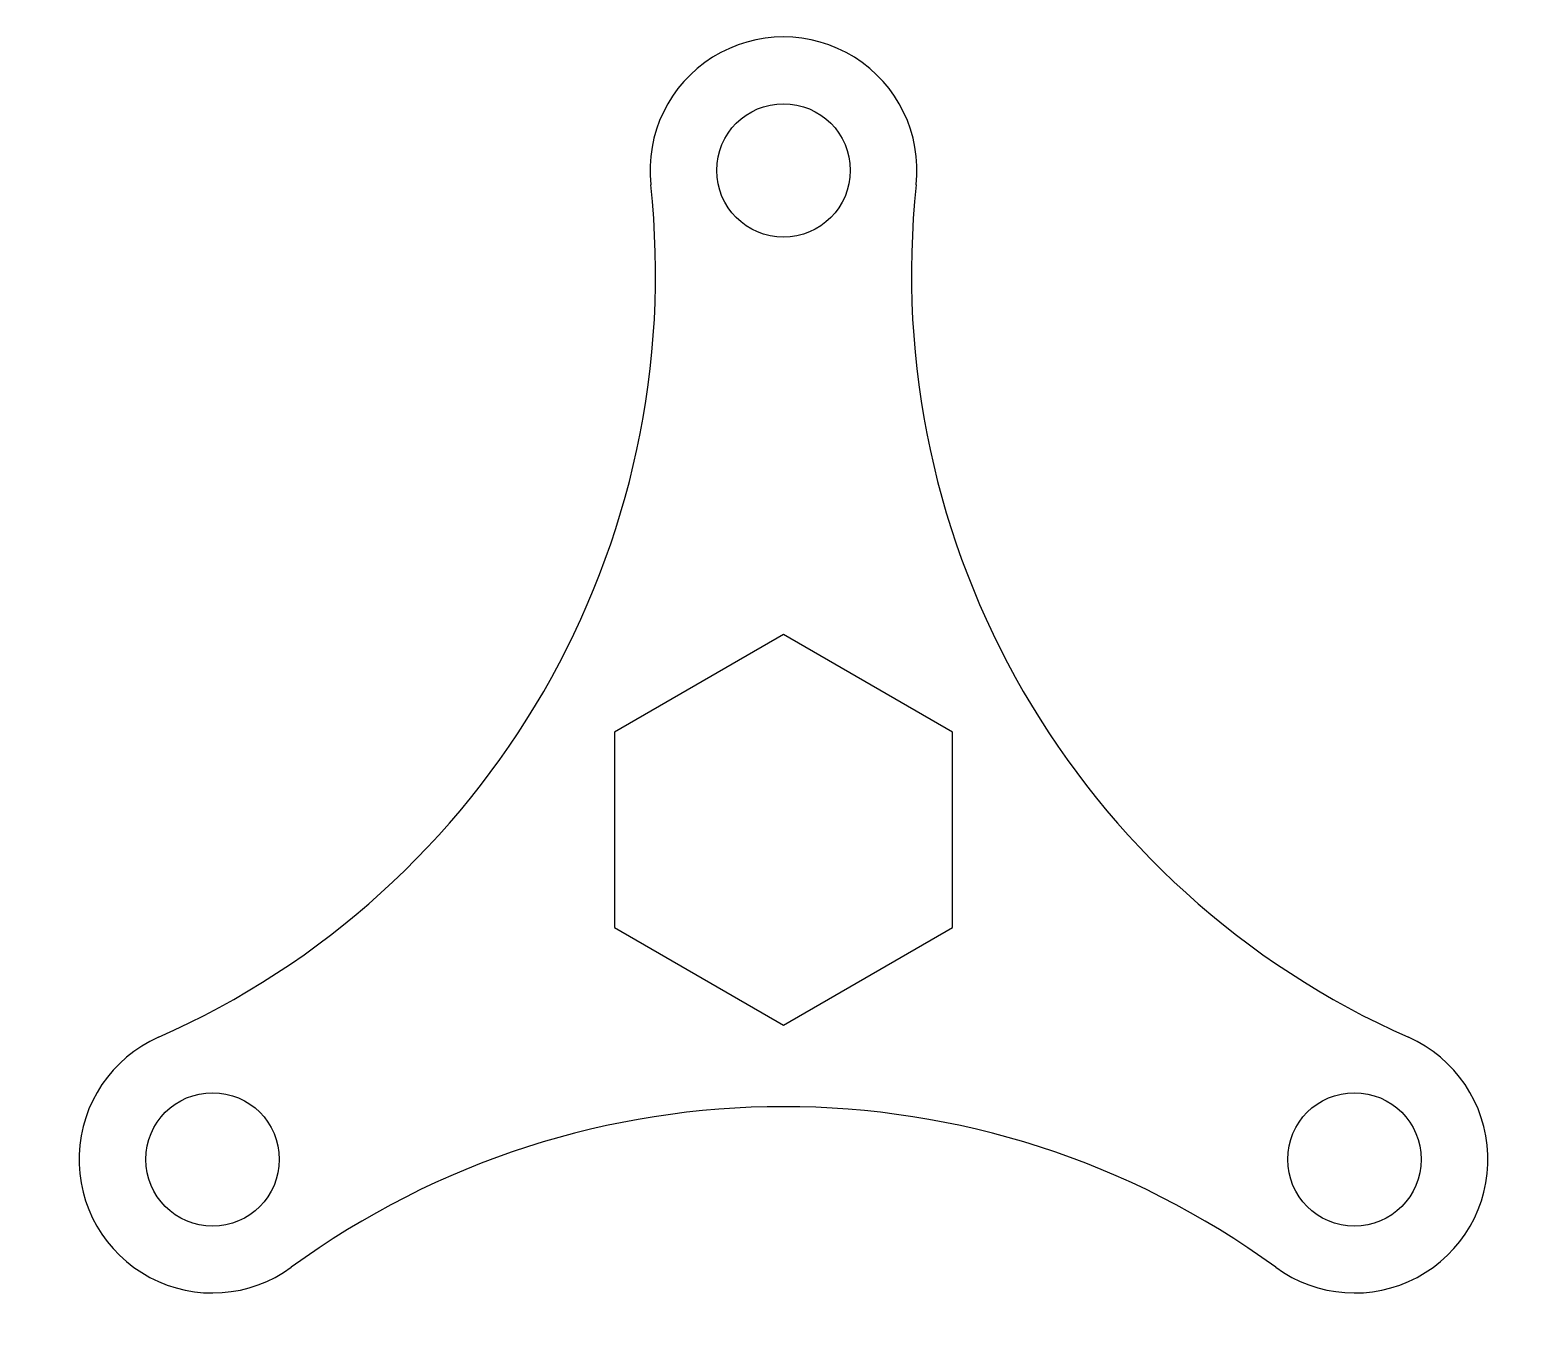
# Model space of a CAD drawing. Header units: millimetres. Extents: x 4142 to 4593, y 4084 to 4477.
import ezdxf

# ---------------------------------------------------------------- set-up
doc = ezdxf.new("R2010")
doc.units = ezdxf.units.MM

# ---------------------------------------------------------------- blocks, each defined once
blk = doc.blocks.new('*U4')
blk.add_circle((0, -10), 20)
blk.add_arc((0, -10), 40, 353.8577, 186.1423)
blk = doc.blocks.new('*U5')
at = {"color": 0, "linetype": 'ByBlock', "lineweight": -2, "transparency": 16777216}
blk.add_blockref('*U4', (4367.38, 4444.73), dxfattribs=at)
for p, rotation in [((4187.68, 4133.48), 120), ((4547.08, 4133.48), 240)]:
    blk.add_blockref('*U4', p, dxfattribs=dict(at, rotation=rotation))

msp = doc.modelspace()

# ---------------------------------------------------------------- linework, layer by layer
for p, q in [((4327.38, 4434.73), (4327.38, 4434.73)), ((4327.38, 4434.73), (4327.38, 4434.73)), ((4367.38, 4295.73), (4316.72, 4266.48)), ((4418.04, 4266.48), (4367.38, 4295.73)), ((4316.72, 4266.48), (4316.72, 4207.98)), ((4418.04, 4207.98), (4418.04, 4266.48)), ((4418.04, 4207.98), (4418.04, 4266.48)), ((4316.72, 4207.98), (4367.38, 4178.73)), ((4367.38, 4178.73), (4418.04, 4207.98))]:
    msp.add_line(p, q)
for centre, start, end in [((4079.04, 4403.7), 293.8577, 6.1423), ((4655.71, 4403.7), 173.8577, 246.1423), ((4367.38, 3904.29), 53.8577, 126.1423)]:
    msp.add_arc(centre, 250, start, end)

# ---------------------------------------------------------------- block references
msp.add_blockref('*U5', (0, 0))

doc.saveas('drawing.dxf')
